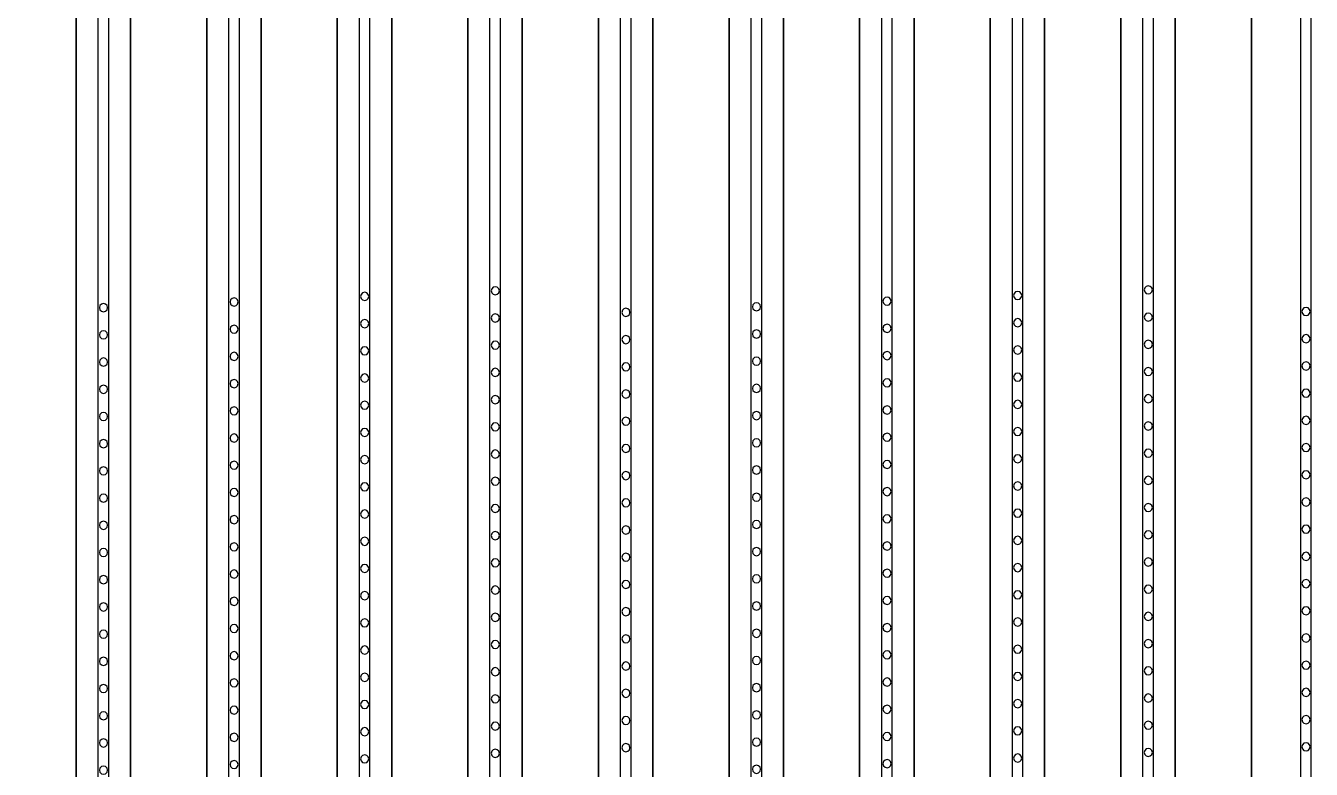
# Model space of a CAD drawing. Header units: metres. Extents: x -1550 to 1550, y -904 to 26100.
# Drawn here: x -247.3 to -11, y 3513.8 to 3650.5 of the extents above; entities that cross this region are included whole.
import ezdxf

# ---------------------------------------------------------------- set-up
doc = ezdxf.new("R2010")
doc.units = ezdxf.units.M
for name, color, linetype in [('Metal', 4, 'CONTINUOUS'), ('pattern_ionp', 7, 'CONTINUOUS'), ('Polyimide', 3, 'CONTINUOUS'), ('Polyimide_Negative', 5, 'CONTINUOUS')]:
    doc.layers.add(name, color=color, linetype=linetype)

msp = doc.modelspace()

# ---------------------------------------------------------------- linework, layer by layer
at = {"layer": 'Metal'}
for points in [[(-234, 11993.5), (-234, 2167.23)], [(-232, 2167.23), (-232, 11993.5)], [(-210, 11993.5), (-210, 1913.26)], [(-208, 1913.26), (-208, 11993.5)], [(-186, 11993.5), (-186, 1659.29)], [(-184, 1659.29), (-184, 11993.5)], [(-162, 11993.5), (-162, 1405.33)], [(-160, 1405.33), (-160, 11993.5)], [(-138, 11993.5), (-138, 1151.36)], [(-136, 1151.36), (-136, 11993.5)], [(-114, 11993.5), (-114, 897.39)], [(-112, 897.39), (-112, 11993.5)], [(-90, 11993.5), (-90, 643.42)], [(-88, 643.42), (-88, 11993.5)], [(-66, 11993.5), (-66, 389.45)], [(-64, 389.45), (-64, 11993.5)], [(-42, 11993.5), (-42, 135.48)], [(-40, 135.48), (-40, 11993.5)], [(-13, 11993.5), (-13, -118.48)], [(-11, -118.48), (-11, 11993.5)]]:
    msp.add_lwpolyline(points, dxfattribs=at)
at = {"layer": 'pattern_ionp'}
for points in [[(-184.21, 3600.74), (-184.31, 3601.11), (-184.59, 3601.39), (-184.96, 3601.49), (-185.34, 3601.39), (-185.61, 3601.11), (-185.71, 3600.74), (-185.61, 3600.36), (-185.34, 3600.09), (-184.96, 3599.99), (-184.59, 3600.09), (-184.31, 3600.36), (-184.21, 3600.74)], [(-160.21, 3601.77), (-160.31, 3602.14), (-160.59, 3602.42), (-160.96, 3602.52), (-161.34, 3602.42), (-161.61, 3602.14), (-161.71, 3601.77), (-161.61, 3601.39), (-161.34, 3601.12), (-160.96, 3601.02), (-160.59, 3601.12), (-160.31, 3601.39), (-160.21, 3601.77)], [(-88.21, 3599.86), (-88.31, 3600.24), (-88.59, 3600.51), (-88.96, 3600.61), (-89.34, 3600.51), (-89.61, 3600.24), (-89.71, 3599.86), (-89.61, 3599.49), (-89.34, 3599.21), (-88.96, 3599.11), (-88.59, 3599.21), (-88.31, 3599.49), (-88.21, 3599.86)], [(-64.21, 3600.9), (-64.31, 3601.27), (-64.59, 3601.55), (-64.96, 3601.65), (-65.34, 3601.55), (-65.61, 3601.27), (-65.71, 3600.9), (-65.61, 3600.52), (-65.34, 3600.25), (-64.96, 3600.15), (-64.59, 3600.25), (-64.31, 3600.52), (-64.21, 3600.9)], [(-40.21, 3601.93), (-40.31, 3602.3), (-40.59, 3602.58), (-40.96, 3602.68), (-41.34, 3602.58), (-41.61, 3602.3), (-41.71, 3601.93), (-41.61, 3601.55), (-41.34, 3601.28), (-40.96, 3601.18), (-40.59, 3601.28), (-40.31, 3601.55), (-40.21, 3601.93)], [(-232.21, 3598.67), (-232.31, 3599.05), (-232.59, 3599.32), (-232.96, 3599.42), (-233.34, 3599.32), (-233.61, 3599.05), (-233.71, 3598.67), (-233.61, 3598.3), (-233.34, 3598.02), (-232.96, 3597.92), (-232.59, 3598.02), (-232.31, 3598.3), (-232.21, 3598.67)], [(-208.21, 3599.71), (-208.31, 3600.08), (-208.59, 3600.35), (-208.96, 3600.46), (-209.34, 3600.35), (-209.61, 3600.08), (-209.71, 3599.71), (-209.61, 3599.33), (-209.34, 3599.06), (-208.96, 3598.96), (-208.59, 3599.06), (-208.31, 3599.33), (-208.21, 3599.71)], [(-136.21, 3597.8), (-136.31, 3598.18), (-136.59, 3598.45), (-136.96, 3598.55), (-137.34, 3598.45), (-137.61, 3598.18), (-137.71, 3597.8), (-137.61, 3597.43), (-137.34, 3597.15), (-136.96, 3597.05), (-136.59, 3597.15), (-136.31, 3597.43), (-136.21, 3597.8)], [(-112.21, 3598.83), (-112.31, 3599.21), (-112.59, 3599.48), (-112.96, 3599.58), (-113.34, 3599.48), (-113.61, 3599.21), (-113.71, 3598.83), (-113.61, 3598.46), (-113.34, 3598.18), (-112.96, 3598.08), (-112.59, 3598.18), (-112.31, 3598.46), (-112.21, 3598.83)], [(-11.21, 3597.96), (-11.31, 3598.33), (-11.59, 3598.61), (-11.96, 3598.71), (-12.34, 3598.61), (-12.61, 3598.33), (-12.71, 3597.96), (-12.61, 3597.58), (-12.34, 3597.31), (-11.96, 3597.21), (-11.59, 3597.31), (-11.31, 3597.58), (-11.21, 3597.96)], [(-184.21, 3595.74), (-184.31, 3596.11), (-184.59, 3596.39), (-184.96, 3596.49), (-185.34, 3596.39), (-185.61, 3596.11), (-185.71, 3595.74), (-185.61, 3595.36), (-185.34, 3595.09), (-184.96, 3594.99), (-184.59, 3595.09), (-184.31, 3595.36), (-184.21, 3595.74)], [(-160.21, 3596.77), (-160.31, 3597.14), (-160.59, 3597.42), (-160.96, 3597.52), (-161.34, 3597.42), (-161.61, 3597.14), (-161.71, 3596.77), (-161.61, 3596.39), (-161.34, 3596.12), (-160.96, 3596.02), (-160.59, 3596.12), (-160.31, 3596.39), (-160.21, 3596.77)], [(-64.21, 3595.9), (-64.31, 3596.27), (-64.59, 3596.55), (-64.96, 3596.65), (-65.34, 3596.55), (-65.61, 3596.27), (-65.71, 3595.9), (-65.61, 3595.52), (-65.34, 3595.25), (-64.96, 3595.15), (-64.59, 3595.25), (-64.31, 3595.52), (-64.21, 3595.9)], [(-40.21, 3596.93), (-40.31, 3597.3), (-40.59, 3597.58), (-40.96, 3597.68), (-41.34, 3597.58), (-41.61, 3597.3), (-41.71, 3596.93), (-41.61, 3596.55), (-41.34, 3596.28), (-40.96, 3596.18), (-40.59, 3596.28), (-40.31, 3596.55), (-40.21, 3596.93)], [(-232.21, 3593.67), (-232.31, 3594.05), (-232.59, 3594.32), (-232.96, 3594.42), (-233.34, 3594.32), (-233.61, 3594.05), (-233.71, 3593.67), (-233.61, 3593.3), (-233.34, 3593.02), (-232.96, 3592.92), (-232.59, 3593.02), (-232.31, 3593.3), (-232.21, 3593.67)], [(-208.21, 3594.71), (-208.31, 3595.08), (-208.59, 3595.35), (-208.96, 3595.46), (-209.34, 3595.35), (-209.61, 3595.08), (-209.71, 3594.71), (-209.61, 3594.33), (-209.34, 3594.06), (-208.96, 3593.96), (-208.59, 3594.06), (-208.31, 3594.33), (-208.21, 3594.71)], [(-136.21, 3592.8), (-136.31, 3593.18), (-136.59, 3593.45), (-136.96, 3593.55), (-137.34, 3593.45), (-137.61, 3593.18), (-137.71, 3592.8), (-137.61, 3592.43), (-137.34, 3592.15), (-136.96, 3592.05), (-136.59, 3592.15), (-136.31, 3592.43), (-136.21, 3592.8)], [(-112.21, 3593.83), (-112.31, 3594.21), (-112.59, 3594.48), (-112.96, 3594.58), (-113.34, 3594.48), (-113.61, 3594.21), (-113.71, 3593.83), (-113.61, 3593.46), (-113.34, 3593.18), (-112.96, 3593.08), (-112.59, 3593.18), (-112.31, 3593.46), (-112.21, 3593.83)], [(-88.21, 3594.86), (-88.31, 3595.24), (-88.59, 3595.51), (-88.96, 3595.61), (-89.34, 3595.51), (-89.61, 3595.24), (-89.71, 3594.86), (-89.61, 3594.49), (-89.34, 3594.21), (-88.96, 3594.11), (-88.59, 3594.21), (-88.31, 3594.49), (-88.21, 3594.86)], [(-11.21, 3592.96), (-11.31, 3593.33), (-11.59, 3593.61), (-11.96, 3593.71), (-12.34, 3593.61), (-12.61, 3593.33), (-12.71, 3592.96), (-12.61, 3592.58), (-12.34, 3592.31), (-11.96, 3592.21), (-11.59, 3592.31), (-11.31, 3592.58), (-11.21, 3592.96)], [(-184.21, 3590.74), (-184.31, 3591.11), (-184.59, 3591.39), (-184.96, 3591.49), (-185.34, 3591.39), (-185.61, 3591.11), (-185.71, 3590.74), (-185.61, 3590.36), (-185.34, 3590.09), (-184.96, 3589.99), (-184.59, 3590.09), (-184.31, 3590.36), (-184.21, 3590.74)], [(-160.21, 3591.77), (-160.31, 3592.14), (-160.59, 3592.42), (-160.96, 3592.52), (-161.34, 3592.42), (-161.61, 3592.14), (-161.71, 3591.77), (-161.61, 3591.39), (-161.34, 3591.12), (-160.96, 3591.02), (-160.59, 3591.12), (-160.31, 3591.39), (-160.21, 3591.77)], [(-64.21, 3590.9), (-64.31, 3591.27), (-64.59, 3591.55), (-64.96, 3591.65), (-65.34, 3591.55), (-65.61, 3591.27), (-65.71, 3590.9), (-65.61, 3590.52), (-65.34, 3590.25), (-64.96, 3590.15), (-64.59, 3590.25), (-64.31, 3590.52), (-64.21, 3590.9)], [(-40.21, 3591.93), (-40.31, 3592.3), (-40.59, 3592.58), (-40.96, 3592.68), (-41.34, 3592.58), (-41.61, 3592.3), (-41.71, 3591.93), (-41.61, 3591.55), (-41.34, 3591.28), (-40.96, 3591.18), (-40.59, 3591.28), (-40.31, 3591.55), (-40.21, 3591.93)], [(-232.21, 3588.67), (-232.31, 3589.05), (-232.59, 3589.32), (-232.96, 3589.42), (-233.34, 3589.32), (-233.61, 3589.05), (-233.71, 3588.67), (-233.61, 3588.3), (-233.34, 3588.02), (-232.96, 3587.92), (-232.59, 3588.02), (-232.31, 3588.3), (-232.21, 3588.67)], [(-208.21, 3589.71), (-208.31, 3590.08), (-208.59, 3590.35), (-208.96, 3590.46), (-209.34, 3590.35), (-209.61, 3590.08), (-209.71, 3589.71), (-209.61, 3589.33), (-209.34, 3589.06), (-208.96, 3588.96), (-208.59, 3589.06), (-208.31, 3589.33), (-208.21, 3589.71)], [(-112.21, 3588.83), (-112.31, 3589.21), (-112.59, 3589.48), (-112.96, 3589.58), (-113.34, 3589.48), (-113.61, 3589.21), (-113.71, 3588.83), (-113.61, 3588.46), (-113.34, 3588.18), (-112.96, 3588.08), (-112.59, 3588.18), (-112.31, 3588.46), (-112.21, 3588.83)], [(-88.21, 3589.86), (-88.31, 3590.24), (-88.59, 3590.51), (-88.96, 3590.61), (-89.34, 3590.51), (-89.61, 3590.24), (-89.71, 3589.86), (-89.61, 3589.49), (-89.34, 3589.21), (-88.96, 3589.11), (-88.59, 3589.21), (-88.31, 3589.49), (-88.21, 3589.86)], [(-184.21, 3585.74), (-184.31, 3586.11), (-184.59, 3586.39), (-184.96, 3586.49), (-185.34, 3586.39), (-185.61, 3586.11), (-185.71, 3585.74), (-185.61, 3585.36), (-185.34, 3585.09), (-184.96, 3584.99), (-184.59, 3585.09), (-184.31, 3585.36), (-184.21, 3585.74)], [(-160.21, 3586.77), (-160.31, 3587.14), (-160.59, 3587.42), (-160.96, 3587.52), (-161.34, 3587.42), (-161.61, 3587.14), (-161.71, 3586.77), (-161.61, 3586.39), (-161.34, 3586.12), (-160.96, 3586.02), (-160.59, 3586.12), (-160.31, 3586.39), (-160.21, 3586.77)], [(-136.21, 3587.8), (-136.31, 3588.18), (-136.59, 3588.45), (-136.96, 3588.55), (-137.34, 3588.45), (-137.61, 3588.18), (-137.71, 3587.8), (-137.61, 3587.43), (-137.34, 3587.15), (-136.96, 3587.05), (-136.59, 3587.15), (-136.31, 3587.43), (-136.21, 3587.8)], [(-64.21, 3585.9), (-64.31, 3586.27), (-64.59, 3586.55), (-64.96, 3586.65), (-65.34, 3586.55), (-65.61, 3586.27), (-65.71, 3585.9), (-65.61, 3585.52), (-65.34, 3585.25), (-64.96, 3585.15), (-64.59, 3585.25), (-64.31, 3585.52), (-64.21, 3585.9)], [(-40.21, 3586.93), (-40.31, 3587.3), (-40.59, 3587.58), (-40.96, 3587.68), (-41.34, 3587.58), (-41.61, 3587.3), (-41.71, 3586.93), (-41.61, 3586.55), (-41.34, 3586.28), (-40.96, 3586.18), (-40.59, 3586.28), (-40.31, 3586.55), (-40.21, 3586.93)], [(-11.21, 3587.96), (-11.31, 3588.33), (-11.59, 3588.61), (-11.96, 3588.71), (-12.34, 3588.61), (-12.61, 3588.33), (-12.71, 3587.96), (-12.61, 3587.58), (-12.34, 3587.31), (-11.96, 3587.21), (-11.59, 3587.31), (-11.31, 3587.58), (-11.21, 3587.96)], [(-232.21, 3583.67), (-232.31, 3584.05), (-232.59, 3584.32), (-232.96, 3584.42), (-233.34, 3584.32), (-233.61, 3584.05), (-233.71, 3583.67), (-233.61, 3583.3), (-233.34, 3583.02), (-232.96, 3582.92), (-232.59, 3583.02), (-232.31, 3583.3), (-232.21, 3583.67)], [(-208.21, 3584.71), (-208.31, 3585.08), (-208.59, 3585.35), (-208.96, 3585.46), (-209.34, 3585.35), (-209.61, 3585.08), (-209.71, 3584.71), (-209.61, 3584.33), (-209.34, 3584.06), (-208.96, 3583.96), (-208.59, 3584.06), (-208.31, 3584.33), (-208.21, 3584.71)], [(-112.21, 3583.83), (-112.31, 3584.21), (-112.59, 3584.48), (-112.96, 3584.58), (-113.34, 3584.48), (-113.61, 3584.21), (-113.71, 3583.83), (-113.61, 3583.46), (-113.34, 3583.18), (-112.96, 3583.08), (-112.59, 3583.18), (-112.31, 3583.46), (-112.21, 3583.83)], [(-88.21, 3584.86), (-88.31, 3585.24), (-88.59, 3585.51), (-88.96, 3585.61), (-89.34, 3585.51), (-89.61, 3585.24), (-89.71, 3584.86), (-89.61, 3584.49), (-89.34, 3584.21), (-88.96, 3584.11), (-88.59, 3584.21), (-88.31, 3584.49), (-88.21, 3584.86)], [(-160.21, 3581.77), (-160.31, 3582.14), (-160.59, 3582.42), (-160.96, 3582.52), (-161.34, 3582.42), (-161.61, 3582.14), (-161.71, 3581.77), (-161.61, 3581.39), (-161.34, 3581.12), (-160.96, 3581.02), (-160.59, 3581.12), (-160.31, 3581.39), (-160.21, 3581.77)], [(-136.21, 3582.8), (-136.31, 3583.18), (-136.59, 3583.45), (-136.96, 3583.55), (-137.34, 3583.45), (-137.61, 3583.18), (-137.71, 3582.8), (-137.61, 3582.43), (-137.34, 3582.15), (-136.96, 3582.05), (-136.59, 3582.15), (-136.31, 3582.43), (-136.21, 3582.8)], [(-40.21, 3581.93), (-40.31, 3582.3), (-40.59, 3582.58), (-40.96, 3582.68), (-41.34, 3582.58), (-41.61, 3582.3), (-41.71, 3581.93), (-41.61, 3581.55), (-41.34, 3581.28), (-40.96, 3581.18), (-40.59, 3581.28), (-40.31, 3581.55), (-40.21, 3581.93)], [(-11.21, 3582.96), (-11.31, 3583.33), (-11.59, 3583.61), (-11.96, 3583.71), (-12.34, 3583.61), (-12.61, 3583.33), (-12.71, 3582.96), (-12.61, 3582.58), (-12.34, 3582.31), (-11.96, 3582.21), (-11.59, 3582.31), (-11.31, 3582.58), (-11.21, 3582.96)], [(-232.21, 3578.67), (-232.31, 3579.05), (-232.59, 3579.32), (-232.96, 3579.42), (-233.34, 3579.32), (-233.61, 3579.05), (-233.71, 3578.67), (-233.61, 3578.3), (-233.34, 3578.02), (-232.96, 3577.92), (-232.59, 3578.02), (-232.31, 3578.3), (-232.21, 3578.67)], [(-208.21, 3579.71), (-208.31, 3580.08), (-208.59, 3580.35), (-208.96, 3580.46), (-209.34, 3580.35), (-209.61, 3580.08), (-209.71, 3579.71), (-209.61, 3579.33), (-209.34, 3579.06), (-208.96, 3578.96), (-208.59, 3579.06), (-208.31, 3579.33), (-208.21, 3579.71)], [(-184.21, 3580.74), (-184.31, 3581.11), (-184.59, 3581.39), (-184.96, 3581.49), (-185.34, 3581.39), (-185.61, 3581.11), (-185.71, 3580.74), (-185.61, 3580.36), (-185.34, 3580.09), (-184.96, 3579.99), (-184.59, 3580.09), (-184.31, 3580.36), (-184.21, 3580.74)], [(-112.21, 3578.83), (-112.31, 3579.21), (-112.59, 3579.48), (-112.96, 3579.58), (-113.34, 3579.48), (-113.61, 3579.21), (-113.71, 3578.83), (-113.61, 3578.46), (-113.34, 3578.18), (-112.96, 3578.08), (-112.59, 3578.18), (-112.31, 3578.46), (-112.21, 3578.83)], [(-88.21, 3579.86), (-88.31, 3580.24), (-88.59, 3580.51), (-88.96, 3580.61), (-89.34, 3580.51), (-89.61, 3580.24), (-89.71, 3579.86), (-89.61, 3579.49), (-89.34, 3579.21), (-88.96, 3579.11), (-88.59, 3579.21), (-88.31, 3579.49), (-88.21, 3579.86)], [(-64.21, 3580.9), (-64.31, 3581.27), (-64.59, 3581.55), (-64.96, 3581.65), (-65.34, 3581.55), (-65.61, 3581.27), (-65.71, 3580.9), (-65.61, 3580.52), (-65.34, 3580.25), (-64.96, 3580.15), (-64.59, 3580.25), (-64.31, 3580.52), (-64.21, 3580.9)], [(-160.21, 3576.77), (-160.31, 3577.14), (-160.59, 3577.42), (-160.96, 3577.52), (-161.34, 3577.42), (-161.61, 3577.14), (-161.71, 3576.77), (-161.61, 3576.39), (-161.34, 3576.12), (-160.96, 3576.02), (-160.59, 3576.12), (-160.31, 3576.39), (-160.21, 3576.77)], [(-136.21, 3577.8), (-136.31, 3578.18), (-136.59, 3578.45), (-136.96, 3578.55), (-137.34, 3578.45), (-137.61, 3578.18), (-137.71, 3577.8), (-137.61, 3577.43), (-137.34, 3577.15), (-136.96, 3577.05), (-136.59, 3577.15), (-136.31, 3577.43), (-136.21, 3577.8)], [(-40.21, 3576.93), (-40.31, 3577.3), (-40.59, 3577.58), (-40.96, 3577.68), (-41.34, 3577.58), (-41.61, 3577.3), (-41.71, 3576.93), (-41.61, 3576.55), (-41.34, 3576.28), (-40.96, 3576.18), (-40.59, 3576.28), (-40.31, 3576.55), (-40.21, 3576.93)], [(-11.21, 3577.96), (-11.31, 3578.33), (-11.59, 3578.61), (-11.96, 3578.71), (-12.34, 3578.61), (-12.61, 3578.33), (-12.71, 3577.96), (-12.61, 3577.58), (-12.34, 3577.31), (-11.96, 3577.21), (-11.59, 3577.31), (-11.31, 3577.58), (-11.21, 3577.96)], [(-208.21, 3574.71), (-208.31, 3575.08), (-208.59, 3575.35), (-208.96, 3575.46), (-209.34, 3575.35), (-209.61, 3575.08), (-209.71, 3574.71), (-209.61, 3574.33), (-209.34, 3574.06), (-208.96, 3573.96), (-208.59, 3574.06), (-208.31, 3574.33), (-208.21, 3574.71)], [(-184.21, 3575.74), (-184.31, 3576.11), (-184.59, 3576.39), (-184.96, 3576.49), (-185.34, 3576.39), (-185.61, 3576.11), (-185.71, 3575.74), (-185.61, 3575.36), (-185.34, 3575.09), (-184.96, 3574.99), (-184.59, 3575.09), (-184.31, 3575.36), (-184.21, 3575.74)], [(-88.21, 3574.86), (-88.31, 3575.24), (-88.59, 3575.51), (-88.96, 3575.61), (-89.34, 3575.51), (-89.61, 3575.24), (-89.71, 3574.86), (-89.61, 3574.49), (-89.34, 3574.21), (-88.96, 3574.11), (-88.59, 3574.21), (-88.31, 3574.49), (-88.21, 3574.86)], [(-64.21, 3575.9), (-64.31, 3576.27), (-64.59, 3576.55), (-64.96, 3576.65), (-65.34, 3576.55), (-65.61, 3576.27), (-65.71, 3575.9), (-65.61, 3575.52), (-65.34, 3575.25), (-64.96, 3575.15), (-64.59, 3575.25), (-64.31, 3575.52), (-64.21, 3575.9)], [(-232.21, 3573.67), (-232.31, 3574.05), (-232.59, 3574.32), (-232.96, 3574.42), (-233.34, 3574.32), (-233.61, 3574.05), (-233.71, 3573.67), (-233.61, 3573.3), (-233.34, 3573.02), (-232.96, 3572.92), (-232.59, 3573.02), (-232.31, 3573.3), (-232.21, 3573.67)], [(-160.21, 3571.77), (-160.31, 3572.14), (-160.59, 3572.42), (-160.96, 3572.52), (-161.34, 3572.42), (-161.61, 3572.14), (-161.71, 3571.77), (-161.61, 3571.39), (-161.34, 3571.12), (-160.96, 3571.02), (-160.59, 3571.12), (-160.31, 3571.39), (-160.21, 3571.77)], [(-136.21, 3572.8), (-136.31, 3573.18), (-136.59, 3573.45), (-136.96, 3573.55), (-137.34, 3573.45), (-137.61, 3573.18), (-137.71, 3572.8), (-137.61, 3572.43), (-137.34, 3572.15), (-136.96, 3572.05), (-136.59, 3572.15), (-136.31, 3572.43), (-136.21, 3572.8)], [(-112.21, 3573.83), (-112.31, 3574.21), (-112.59, 3574.48), (-112.96, 3574.58), (-113.34, 3574.48), (-113.61, 3574.21), (-113.71, 3573.83), (-113.61, 3573.46), (-113.34, 3573.18), (-112.96, 3573.08), (-112.59, 3573.18), (-112.31, 3573.46), (-112.21, 3573.83)], [(-40.21, 3571.93), (-40.31, 3572.3), (-40.59, 3572.58), (-40.96, 3572.68), (-41.34, 3572.58), (-41.61, 3572.3), (-41.71, 3571.93), (-41.61, 3571.55), (-41.34, 3571.28), (-40.96, 3571.18), (-40.59, 3571.28), (-40.31, 3571.55), (-40.21, 3571.93)], [(-11.21, 3572.96), (-11.31, 3573.33), (-11.59, 3573.61), (-11.96, 3573.71), (-12.34, 3573.61), (-12.61, 3573.33), (-12.71, 3572.96), (-12.61, 3572.58), (-12.34, 3572.31), (-11.96, 3572.21), (-11.59, 3572.31), (-11.31, 3572.58), (-11.21, 3572.96)], [(-208.21, 3569.71), (-208.31, 3570.08), (-208.59, 3570.35), (-208.96, 3570.46), (-209.34, 3570.35), (-209.61, 3570.08), (-209.71, 3569.71), (-209.61, 3569.33), (-209.34, 3569.06), (-208.96, 3568.96), (-208.59, 3569.06), (-208.31, 3569.33), (-208.21, 3569.71)], [(-184.21, 3570.74), (-184.31, 3571.11), (-184.59, 3571.39), (-184.96, 3571.49), (-185.34, 3571.39), (-185.61, 3571.11), (-185.71, 3570.74), (-185.61, 3570.36), (-185.34, 3570.09), (-184.96, 3569.99), (-184.59, 3570.09), (-184.31, 3570.36), (-184.21, 3570.74)], [(-88.21, 3569.86), (-88.31, 3570.24), (-88.59, 3570.51), (-88.96, 3570.61), (-89.34, 3570.51), (-89.61, 3570.24), (-89.71, 3569.86), (-89.61, 3569.49), (-89.34, 3569.21), (-88.96, 3569.11), (-88.59, 3569.21), (-88.31, 3569.49), (-88.21, 3569.86)], [(-64.21, 3570.9), (-64.31, 3571.27), (-64.59, 3571.55), (-64.96, 3571.65), (-65.34, 3571.55), (-65.61, 3571.27), (-65.71, 3570.9), (-65.61, 3570.52), (-65.34, 3570.25), (-64.96, 3570.15), (-64.59, 3570.25), (-64.31, 3570.52), (-64.21, 3570.9)], [(-232.21, 3568.67), (-232.31, 3569.05), (-232.59, 3569.32), (-232.96, 3569.42), (-233.34, 3569.32), (-233.61, 3569.05), (-233.71, 3568.67), (-233.61, 3568.3), (-233.34, 3568.02), (-232.96, 3567.92), (-232.59, 3568.02), (-232.31, 3568.3), (-232.21, 3568.67)], [(-136.21, 3567.8), (-136.31, 3568.18), (-136.59, 3568.45), (-136.96, 3568.55), (-137.34, 3568.45), (-137.61, 3568.18), (-137.71, 3567.8), (-137.61, 3567.43), (-137.34, 3567.15), (-136.96, 3567.05), (-136.59, 3567.15), (-136.31, 3567.43), (-136.21, 3567.8)], [(-112.21, 3568.83), (-112.31, 3569.21), (-112.59, 3569.48), (-112.96, 3569.58), (-113.34, 3569.48), (-113.61, 3569.21), (-113.71, 3568.83), (-113.61, 3568.46), (-113.34, 3568.18), (-112.96, 3568.08), (-112.59, 3568.18), (-112.31, 3568.46), (-112.21, 3568.83)], [(-40.21, 3566.93), (-40.31, 3567.3), (-40.59, 3567.58), (-40.96, 3567.68), (-41.34, 3567.58), (-41.61, 3567.3), (-41.71, 3566.93), (-41.61, 3566.55), (-41.34, 3566.28), (-40.96, 3566.18), (-40.59, 3566.28), (-40.31, 3566.55), (-40.21, 3566.93)], [(-11.21, 3567.96), (-11.31, 3568.33), (-11.59, 3568.61), (-11.96, 3568.71), (-12.34, 3568.61), (-12.61, 3568.33), (-12.71, 3567.96), (-12.61, 3567.58), (-12.34, 3567.31), (-11.96, 3567.21), (-11.59, 3567.31), (-11.31, 3567.58), (-11.21, 3567.96)], [(-208.21, 3564.71), (-208.31, 3565.08), (-208.59, 3565.35), (-208.96, 3565.46), (-209.34, 3565.35), (-209.61, 3565.08), (-209.71, 3564.71), (-209.61, 3564.33), (-209.34, 3564.06), (-208.96, 3563.96), (-208.59, 3564.06), (-208.31, 3564.33), (-208.21, 3564.71)], [(-184.21, 3565.74), (-184.31, 3566.11), (-184.59, 3566.39), (-184.96, 3566.49), (-185.34, 3566.39), (-185.61, 3566.11), (-185.71, 3565.74), (-185.61, 3565.36), (-185.34, 3565.09), (-184.96, 3564.99), (-184.59, 3565.09), (-184.31, 3565.36), (-184.21, 3565.74)], [(-160.21, 3566.77), (-160.31, 3567.14), (-160.59, 3567.42), (-160.96, 3567.52), (-161.34, 3567.42), (-161.61, 3567.14), (-161.71, 3566.77), (-161.61, 3566.39), (-161.34, 3566.12), (-160.96, 3566.02), (-160.59, 3566.12), (-160.31, 3566.39), (-160.21, 3566.77)], [(-88.21, 3564.86), (-88.31, 3565.24), (-88.59, 3565.51), (-88.96, 3565.61), (-89.34, 3565.51), (-89.61, 3565.24), (-89.71, 3564.86), (-89.61, 3564.49), (-89.34, 3564.21), (-88.96, 3564.11), (-88.59, 3564.21), (-88.31, 3564.49), (-88.21, 3564.86)], [(-64.21, 3565.9), (-64.31, 3566.27), (-64.59, 3566.55), (-64.96, 3566.65), (-65.34, 3566.55), (-65.61, 3566.27), (-65.71, 3565.9), (-65.61, 3565.52), (-65.34, 3565.25), (-64.96, 3565.15), (-64.59, 3565.25), (-64.31, 3565.52), (-64.21, 3565.9)], [(-232.21, 3563.67), (-232.31, 3564.05), (-232.59, 3564.32), (-232.96, 3564.42), (-233.34, 3564.32), (-233.61, 3564.05), (-233.71, 3563.67), (-233.61, 3563.3), (-233.34, 3563.02), (-232.96, 3562.92), (-232.59, 3563.02), (-232.31, 3563.3), (-232.21, 3563.67)], [(-136.21, 3562.8), (-136.31, 3563.18), (-136.59, 3563.45), (-136.96, 3563.55), (-137.34, 3563.45), (-137.61, 3563.18), (-137.71, 3562.8), (-137.61, 3562.43), (-137.34, 3562.15), (-136.96, 3562.05), (-136.59, 3562.15), (-136.31, 3562.43), (-136.21, 3562.8)], [(-112.21, 3563.83), (-112.31, 3564.21), (-112.59, 3564.48), (-112.96, 3564.58), (-113.34, 3564.48), (-113.61, 3564.21), (-113.71, 3563.83), (-113.61, 3563.46), (-113.34, 3563.18), (-112.96, 3563.08), (-112.59, 3563.18), (-112.31, 3563.46), (-112.21, 3563.83)], [(-11.21, 3562.96), (-11.31, 3563.33), (-11.59, 3563.61), (-11.96, 3563.71), (-12.34, 3563.61), (-12.61, 3563.33), (-12.71, 3562.96), (-12.61, 3562.58), (-12.34, 3562.31), (-11.96, 3562.21), (-11.59, 3562.31), (-11.31, 3562.58), (-11.21, 3562.96)], [(-208.21, 3559.71), (-208.31, 3560.08), (-208.59, 3560.35), (-208.96, 3560.46), (-209.34, 3560.35), (-209.61, 3560.08), (-209.71, 3559.71), (-209.61, 3559.33), (-209.34, 3559.06), (-208.96, 3558.96), (-208.59, 3559.06), (-208.31, 3559.33), (-208.21, 3559.71)], [(-184.21, 3560.74), (-184.31, 3561.11), (-184.59, 3561.39), (-184.96, 3561.49), (-185.34, 3561.39), (-185.61, 3561.11), (-185.71, 3560.74), (-185.61, 3560.36), (-185.34, 3560.09), (-184.96, 3559.99), (-184.59, 3560.09), (-184.31, 3560.36), (-184.21, 3560.74)], [(-160.21, 3561.77), (-160.31, 3562.14), (-160.59, 3562.42), (-160.96, 3562.52), (-161.34, 3562.42), (-161.61, 3562.14), (-161.71, 3561.77), (-161.61, 3561.39), (-161.34, 3561.12), (-160.96, 3561.02), (-160.59, 3561.12), (-160.31, 3561.39), (-160.21, 3561.77)], [(-88.21, 3559.86), (-88.31, 3560.24), (-88.59, 3560.51), (-88.96, 3560.61), (-89.34, 3560.51), (-89.61, 3560.24), (-89.71, 3559.86), (-89.61, 3559.49), (-89.34, 3559.21), (-88.96, 3559.11), (-88.59, 3559.21), (-88.31, 3559.49), (-88.21, 3559.86)], [(-64.21, 3560.9), (-64.31, 3561.27), (-64.59, 3561.55), (-64.96, 3561.65), (-65.34, 3561.55), (-65.61, 3561.27), (-65.71, 3560.9), (-65.61, 3560.52), (-65.34, 3560.25), (-64.96, 3560.15), (-64.59, 3560.25), (-64.31, 3560.52), (-64.21, 3560.9)], [(-40.21, 3561.93), (-40.31, 3562.3), (-40.59, 3562.58), (-40.96, 3562.68), (-41.34, 3562.58), (-41.61, 3562.3), (-41.71, 3561.93), (-41.61, 3561.55), (-41.34, 3561.28), (-40.96, 3561.18), (-40.59, 3561.28), (-40.31, 3561.55), (-40.21, 3561.93)], [(-232.21, 3558.67), (-232.31, 3559.05), (-232.59, 3559.32), (-232.96, 3559.42), (-233.34, 3559.32), (-233.61, 3559.05), (-233.71, 3558.67), (-233.61, 3558.3), (-233.34, 3558.02), (-232.96, 3557.92), (-232.59, 3558.02), (-232.31, 3558.3), (-232.21, 3558.67)], [(-136.21, 3557.8), (-136.31, 3558.18), (-136.59, 3558.45), (-136.96, 3558.55), (-137.34, 3558.45), (-137.61, 3558.18), (-137.71, 3557.8), (-137.61, 3557.43), (-137.34, 3557.15), (-136.96, 3557.05), (-136.59, 3557.15), (-136.31, 3557.43), (-136.21, 3557.8)], [(-112.21, 3558.83), (-112.31, 3559.21), (-112.59, 3559.48), (-112.96, 3559.58), (-113.34, 3559.48), (-113.61, 3559.21), (-113.71, 3558.83), (-113.61, 3558.46), (-113.34, 3558.18), (-112.96, 3558.08), (-112.59, 3558.18), (-112.31, 3558.46), (-112.21, 3558.83)], [(-11.21, 3557.96), (-11.31, 3558.33), (-11.59, 3558.61), (-11.96, 3558.71), (-12.34, 3558.61), (-12.61, 3558.33), (-12.71, 3557.96), (-12.61, 3557.58), (-12.34, 3557.31), (-11.96, 3557.21), (-11.59, 3557.31), (-11.31, 3557.58), (-11.21, 3557.96)], [(-184.21, 3555.74), (-184.31, 3556.11), (-184.59, 3556.39), (-184.96, 3556.49), (-185.34, 3556.39), (-185.61, 3556.11), (-185.71, 3555.74), (-185.61, 3555.36), (-185.34, 3555.09), (-184.96, 3554.99), (-184.59, 3555.09), (-184.31, 3555.36), (-184.21, 3555.74)], [(-160.21, 3556.77), (-160.31, 3557.14), (-160.59, 3557.42), (-160.96, 3557.52), (-161.34, 3557.42), (-161.61, 3557.14), (-161.71, 3556.77), (-161.61, 3556.39), (-161.34, 3556.12), (-160.96, 3556.02), (-160.59, 3556.12), (-160.31, 3556.39), (-160.21, 3556.77)], [(-64.21, 3555.9), (-64.31, 3556.27), (-64.59, 3556.55), (-64.96, 3556.65), (-65.34, 3556.55), (-65.61, 3556.27), (-65.71, 3555.9), (-65.61, 3555.52), (-65.34, 3555.25), (-64.96, 3555.15), (-64.59, 3555.25), (-64.31, 3555.52), (-64.21, 3555.9)], [(-40.21, 3556.93), (-40.31, 3557.3), (-40.59, 3557.58), (-40.96, 3557.68), (-41.34, 3557.58), (-41.61, 3557.3), (-41.71, 3556.93), (-41.61, 3556.55), (-41.34, 3556.28), (-40.96, 3556.18), (-40.59, 3556.28), (-40.31, 3556.55), (-40.21, 3556.93)], [(-232.21, 3553.67), (-232.31, 3554.05), (-232.59, 3554.32), (-232.96, 3554.42), (-233.34, 3554.32), (-233.61, 3554.05), (-233.71, 3553.67), (-233.61, 3553.3), (-233.34, 3553.02), (-232.96, 3552.92), (-232.59, 3553.02), (-232.31, 3553.3), (-232.21, 3553.67)], [(-208.21, 3554.71), (-208.31, 3555.08), (-208.59, 3555.35), (-208.96, 3555.46), (-209.34, 3555.35), (-209.61, 3555.08), (-209.71, 3554.71), (-209.61, 3554.33), (-209.34, 3554.06), (-208.96, 3553.96), (-208.59, 3554.06), (-208.31, 3554.33), (-208.21, 3554.71)], [(-136.21, 3552.8), (-136.31, 3553.18), (-136.59, 3553.45), (-136.96, 3553.55), (-137.34, 3553.45), (-137.61, 3553.18), (-137.71, 3552.8), (-137.61, 3552.43), (-137.34, 3552.15), (-136.96, 3552.05), (-136.59, 3552.15), (-136.31, 3552.43), (-136.21, 3552.8)], [(-112.21, 3553.83), (-112.31, 3554.21), (-112.59, 3554.48), (-112.96, 3554.58), (-113.34, 3554.48), (-113.61, 3554.21), (-113.71, 3553.83), (-113.61, 3553.46), (-113.34, 3553.18), (-112.96, 3553.08), (-112.59, 3553.18), (-112.31, 3553.46), (-112.21, 3553.83)], [(-88.21, 3554.86), (-88.31, 3555.24), (-88.59, 3555.51), (-88.96, 3555.61), (-89.34, 3555.51), (-89.61, 3555.24), (-89.71, 3554.86), (-89.61, 3554.49), (-89.34, 3554.21), (-88.96, 3554.11), (-88.59, 3554.21), (-88.31, 3554.49), (-88.21, 3554.86)], [(-11.21, 3552.96), (-11.31, 3553.33), (-11.59, 3553.61), (-11.96, 3553.71), (-12.34, 3553.61), (-12.61, 3553.33), (-12.71, 3552.96), (-12.61, 3552.58), (-12.34, 3552.31), (-11.96, 3552.21), (-11.59, 3552.31), (-11.31, 3552.58), (-11.21, 3552.96)], [(-184.21, 3550.74), (-184.31, 3551.11), (-184.59, 3551.39), (-184.96, 3551.49), (-185.34, 3551.39), (-185.61, 3551.11), (-185.71, 3550.74), (-185.61, 3550.36), (-185.34, 3550.09), (-184.96, 3549.99), (-184.59, 3550.09), (-184.31, 3550.36), (-184.21, 3550.74)], [(-160.21, 3551.77), (-160.31, 3552.14), (-160.59, 3552.42), (-160.96, 3552.52), (-161.34, 3552.42), (-161.61, 3552.14), (-161.71, 3551.77), (-161.61, 3551.39), (-161.34, 3551.12), (-160.96, 3551.02), (-160.59, 3551.12), (-160.31, 3551.39), (-160.21, 3551.77)], [(-64.21, 3550.9), (-64.31, 3551.27), (-64.59, 3551.55), (-64.96, 3551.65), (-65.34, 3551.55), (-65.61, 3551.27), (-65.71, 3550.9), (-65.61, 3550.52), (-65.34, 3550.25), (-64.96, 3550.15), (-64.59, 3550.25), (-64.31, 3550.52), (-64.21, 3550.9)], [(-40.21, 3551.93), (-40.31, 3552.3), (-40.59, 3552.58), (-40.96, 3552.68), (-41.34, 3552.58), (-41.61, 3552.3), (-41.71, 3551.93), (-41.61, 3551.55), (-41.34, 3551.28), (-40.96, 3551.18), (-40.59, 3551.28), (-40.31, 3551.55), (-40.21, 3551.93)], [(-232.21, 3548.67), (-232.31, 3549.05), (-232.59, 3549.32), (-232.96, 3549.42), (-233.34, 3549.32), (-233.61, 3549.05), (-233.71, 3548.67), (-233.61, 3548.3), (-233.34, 3548.02), (-232.96, 3547.92), (-232.59, 3548.02), (-232.31, 3548.3), (-232.21, 3548.67)], [(-208.21, 3549.71), (-208.31, 3550.08), (-208.59, 3550.35), (-208.96, 3550.46), (-209.34, 3550.35), (-209.61, 3550.08), (-209.71, 3549.71), (-209.61, 3549.33), (-209.34, 3549.06), (-208.96, 3548.96), (-208.59, 3549.06), (-208.31, 3549.33), (-208.21, 3549.71)], [(-112.21, 3548.83), (-112.31, 3549.21), (-112.59, 3549.48), (-112.96, 3549.58), (-113.34, 3549.48), (-113.61, 3549.21), (-113.71, 3548.83), (-113.61, 3548.46), (-113.34, 3548.18), (-112.96, 3548.08), (-112.59, 3548.18), (-112.31, 3548.46), (-112.21, 3548.83)], [(-88.21, 3549.86), (-88.31, 3550.24), (-88.59, 3550.51), (-88.96, 3550.61), (-89.34, 3550.51), (-89.61, 3550.24), (-89.71, 3549.86), (-89.61, 3549.49), (-89.34, 3549.21), (-88.96, 3549.11), (-88.59, 3549.21), (-88.31, 3549.49), (-88.21, 3549.86)], [(-11.21, 3547.96), (-11.31, 3548.33), (-11.59, 3548.61), (-11.96, 3548.71), (-12.34, 3548.61), (-12.61, 3548.33), (-12.71, 3547.96), (-12.61, 3547.58), (-12.34, 3547.31), (-11.96, 3547.21), (-11.59, 3547.31), (-11.31, 3547.58), (-11.21, 3547.96)], [(-184.21, 3545.74), (-184.31, 3546.11), (-184.59, 3546.39), (-184.96, 3546.49), (-185.34, 3546.39), (-185.61, 3546.11), (-185.71, 3545.74), (-185.61, 3545.36), (-185.34, 3545.09), (-184.96, 3544.99), (-184.59, 3545.09), (-184.31, 3545.36), (-184.21, 3545.74)], [(-160.21, 3546.77), (-160.31, 3547.14), (-160.59, 3547.42), (-160.96, 3547.52), (-161.34, 3547.42), (-161.61, 3547.14), (-161.71, 3546.77), (-161.61, 3546.39), (-161.34, 3546.12), (-160.96, 3546.02), (-160.59, 3546.12), (-160.31, 3546.39), (-160.21, 3546.77)], [(-136.21, 3547.8), (-136.31, 3548.18), (-136.59, 3548.45), (-136.96, 3548.55), (-137.34, 3548.45), (-137.61, 3548.18), (-137.71, 3547.8), (-137.61, 3547.43), (-137.34, 3547.15), (-136.96, 3547.05), (-136.59, 3547.15), (-136.31, 3547.43), (-136.21, 3547.8)], [(-64.21, 3545.9), (-64.31, 3546.27), (-64.59, 3546.55), (-64.96, 3546.65), (-65.34, 3546.55), (-65.61, 3546.27), (-65.71, 3545.9), (-65.61, 3545.52), (-65.34, 3545.25), (-64.96, 3545.15), (-64.59, 3545.25), (-64.31, 3545.52), (-64.21, 3545.9)], [(-40.21, 3546.93), (-40.31, 3547.3), (-40.59, 3547.58), (-40.96, 3547.68), (-41.34, 3547.58), (-41.61, 3547.3), (-41.71, 3546.93), (-41.61, 3546.55), (-41.34, 3546.28), (-40.96, 3546.18), (-40.59, 3546.28), (-40.31, 3546.55), (-40.21, 3546.93)], [(-232.21, 3543.67), (-232.31, 3544.05), (-232.59, 3544.32), (-232.96, 3544.42), (-233.34, 3544.32), (-233.61, 3544.05), (-233.71, 3543.67), (-233.61, 3543.3), (-233.34, 3543.02), (-232.96, 3542.92), (-232.59, 3543.02), (-232.31, 3543.3), (-232.21, 3543.67)], [(-208.21, 3544.71), (-208.31, 3545.08), (-208.59, 3545.35), (-208.96, 3545.46), (-209.34, 3545.35), (-209.61, 3545.08), (-209.71, 3544.71), (-209.61, 3544.33), (-209.34, 3544.06), (-208.96, 3543.96), (-208.59, 3544.06), (-208.31, 3544.33), (-208.21, 3544.71)], [(-112.21, 3543.83), (-112.31, 3544.21), (-112.59, 3544.48), (-112.96, 3544.58), (-113.34, 3544.48), (-113.61, 3544.21), (-113.71, 3543.83), (-113.61, 3543.46), (-113.34, 3543.18), (-112.96, 3543.08), (-112.59, 3543.18), (-112.31, 3543.46), (-112.21, 3543.83)], [(-88.21, 3544.86), (-88.31, 3545.24), (-88.59, 3545.51), (-88.96, 3545.61), (-89.34, 3545.51), (-89.61, 3545.24), (-89.71, 3544.86), (-89.61, 3544.49), (-89.34, 3544.21), (-88.96, 3544.11), (-88.59, 3544.21), (-88.31, 3544.49), (-88.21, 3544.86)], [(-160.21, 3541.77), (-160.31, 3542.14), (-160.59, 3542.42), (-160.96, 3542.52), (-161.34, 3542.42), (-161.61, 3542.14), (-161.71, 3541.77), (-161.61, 3541.39), (-161.34, 3541.12), (-160.96, 3541.02), (-160.59, 3541.12), (-160.31, 3541.39), (-160.21, 3541.77)], [(-136.21, 3542.8), (-136.31, 3543.18), (-136.59, 3543.45), (-136.96, 3543.55), (-137.34, 3543.45), (-137.61, 3543.18), (-137.71, 3542.8), (-137.61, 3542.43), (-137.34, 3542.15), (-136.96, 3542.05), (-136.59, 3542.15), (-136.31, 3542.43), (-136.21, 3542.8)], [(-64.21, 3540.9), (-64.31, 3541.27), (-64.59, 3541.55), (-64.96, 3541.65), (-65.34, 3541.55), (-65.61, 3541.27), (-65.71, 3540.9), (-65.61, 3540.52), (-65.34, 3540.25), (-64.96, 3540.15), (-64.59, 3540.25), (-64.31, 3540.52), (-64.21, 3540.9)], [(-40.21, 3541.93), (-40.31, 3542.3), (-40.59, 3542.58), (-40.96, 3542.68), (-41.34, 3542.58), (-41.61, 3542.3), (-41.71, 3541.93), (-41.61, 3541.55), (-41.34, 3541.28), (-40.96, 3541.18), (-40.59, 3541.28), (-40.31, 3541.55), (-40.21, 3541.93)], [(-11.21, 3542.96), (-11.31, 3543.33), (-11.59, 3543.61), (-11.96, 3543.71), (-12.34, 3543.61), (-12.61, 3543.33), (-12.71, 3542.96), (-12.61, 3542.58), (-12.34, 3542.31), (-11.96, 3542.21), (-11.59, 3542.31), (-11.31, 3542.58), (-11.21, 3542.96)], [(-232.21, 3538.67), (-232.31, 3539.05), (-232.59, 3539.32), (-232.96, 3539.42), (-233.34, 3539.32), (-233.61, 3539.05), (-233.71, 3538.67), (-233.61, 3538.3), (-233.34, 3538.02), (-232.96, 3537.92), (-232.59, 3538.02), (-232.31, 3538.3), (-232.21, 3538.67)], [(-208.21, 3539.71), (-208.31, 3540.08), (-208.59, 3540.35), (-208.96, 3540.46), (-209.34, 3540.35), (-209.61, 3540.08), (-209.71, 3539.71), (-209.61, 3539.33), (-209.34, 3539.06), (-208.96, 3538.96), (-208.59, 3539.06), (-208.31, 3539.33), (-208.21, 3539.71)], [(-184.21, 3540.74), (-184.31, 3541.11), (-184.59, 3541.39), (-184.96, 3541.49), (-185.34, 3541.39), (-185.61, 3541.11), (-185.71, 3540.74), (-185.61, 3540.36), (-185.34, 3540.09), (-184.96, 3539.99), (-184.59, 3540.09), (-184.31, 3540.36), (-184.21, 3540.74)], [(-112.21, 3538.83), (-112.31, 3539.21), (-112.59, 3539.48), (-112.96, 3539.58), (-113.34, 3539.48), (-113.61, 3539.21), (-113.71, 3538.83), (-113.61, 3538.46), (-113.34, 3538.18), (-112.96, 3538.08), (-112.59, 3538.18), (-112.31, 3538.46), (-112.21, 3538.83)], [(-88.21, 3539.86), (-88.31, 3540.24), (-88.59, 3540.51), (-88.96, 3540.61), (-89.34, 3540.51), (-89.61, 3540.24), (-89.71, 3539.86), (-89.61, 3539.49), (-89.34, 3539.21), (-88.96, 3539.11), (-88.59, 3539.21), (-88.31, 3539.49), (-88.21, 3539.86)], [(-160.21, 3536.77), (-160.31, 3537.14), (-160.59, 3537.42), (-160.96, 3537.52), (-161.34, 3537.42), (-161.61, 3537.14), (-161.71, 3536.77), (-161.61, 3536.39), (-161.34, 3536.12), (-160.96, 3536.02), (-160.59, 3536.12), (-160.31, 3536.39), (-160.21, 3536.77)], [(-136.21, 3537.8), (-136.31, 3538.18), (-136.59, 3538.45), (-136.96, 3538.55), (-137.34, 3538.45), (-137.61, 3538.18), (-137.71, 3537.8), (-137.61, 3537.43), (-137.34, 3537.15), (-136.96, 3537.05), (-136.59, 3537.15), (-136.31, 3537.43), (-136.21, 3537.8)], [(-40.21, 3536.93), (-40.31, 3537.3), (-40.59, 3537.58), (-40.96, 3537.68), (-41.34, 3537.58), (-41.61, 3537.3), (-41.71, 3536.93), (-41.61, 3536.55), (-41.34, 3536.28), (-40.96, 3536.18), (-40.59, 3536.28), (-40.31, 3536.55), (-40.21, 3536.93)], [(-11.21, 3537.96), (-11.31, 3538.33), (-11.59, 3538.61), (-11.96, 3538.71), (-12.34, 3538.61), (-12.61, 3538.33), (-12.71, 3537.96), (-12.61, 3537.58), (-12.34, 3537.31), (-11.96, 3537.21), (-11.59, 3537.31), (-11.31, 3537.58), (-11.21, 3537.96)], [(-208.21, 3534.71), (-208.31, 3535.08), (-208.59, 3535.35), (-208.96, 3535.46), (-209.34, 3535.35), (-209.61, 3535.08), (-209.71, 3534.71), (-209.61, 3534.33), (-209.34, 3534.06), (-208.96, 3533.96), (-208.59, 3534.06), (-208.31, 3534.33), (-208.21, 3534.71)], [(-184.21, 3535.74), (-184.31, 3536.11), (-184.59, 3536.39), (-184.96, 3536.49), (-185.34, 3536.39), (-185.61, 3536.11), (-185.71, 3535.74), (-185.61, 3535.36), (-185.34, 3535.09), (-184.96, 3534.99), (-184.59, 3535.09), (-184.31, 3535.36), (-184.21, 3535.74)], [(-112.21, 3533.83), (-112.31, 3534.21), (-112.59, 3534.48), (-112.96, 3534.58), (-113.34, 3534.48), (-113.61, 3534.21), (-113.71, 3533.83), (-113.61, 3533.46), (-113.34, 3533.18), (-112.96, 3533.08), (-112.59, 3533.18), (-112.31, 3533.46), (-112.21, 3533.83)], [(-88.21, 3534.86), (-88.31, 3535.24), (-88.59, 3535.51), (-88.96, 3535.61), (-89.34, 3535.51), (-89.61, 3535.24), (-89.71, 3534.86), (-89.61, 3534.49), (-89.34, 3534.21), (-88.96, 3534.11), (-88.59, 3534.21), (-88.31, 3534.49), (-88.21, 3534.86)], [(-64.21, 3535.9), (-64.31, 3536.27), (-64.59, 3536.55), (-64.96, 3536.65), (-65.34, 3536.55), (-65.61, 3536.27), (-65.71, 3535.9), (-65.61, 3535.52), (-65.34, 3535.25), (-64.96, 3535.15), (-64.59, 3535.25), (-64.31, 3535.52), (-64.21, 3535.9)], [(-232.21, 3533.67), (-232.31, 3534.05), (-232.59, 3534.32), (-232.96, 3534.42), (-233.34, 3534.32), (-233.61, 3534.05), (-233.71, 3533.67), (-233.61, 3533.3), (-233.34, 3533.02), (-232.96, 3532.92), (-232.59, 3533.02), (-232.31, 3533.3), (-232.21, 3533.67)], [(-160.21, 3531.77), (-160.31, 3532.14), (-160.59, 3532.42), (-160.96, 3532.52), (-161.34, 3532.42), (-161.61, 3532.14), (-161.71, 3531.77), (-161.61, 3531.39), (-161.34, 3531.12), (-160.96, 3531.02), (-160.59, 3531.12), (-160.31, 3531.39), (-160.21, 3531.77)], [(-136.21, 3532.8), (-136.31, 3533.18), (-136.59, 3533.45), (-136.96, 3533.55), (-137.34, 3533.45), (-137.61, 3533.18), (-137.71, 3532.8), (-137.61, 3532.43), (-137.34, 3532.15), (-136.96, 3532.05), (-136.59, 3532.15), (-136.31, 3532.43), (-136.21, 3532.8)], [(-40.21, 3531.93), (-40.31, 3532.3), (-40.59, 3532.58), (-40.96, 3532.68), (-41.34, 3532.58), (-41.61, 3532.3), (-41.71, 3531.93), (-41.61, 3531.55), (-41.34, 3531.28), (-40.96, 3531.18), (-40.59, 3531.28), (-40.31, 3531.55), (-40.21, 3531.93)], [(-11.21, 3532.96), (-11.31, 3533.33), (-11.59, 3533.61), (-11.96, 3533.71), (-12.34, 3533.61), (-12.61, 3533.33), (-12.71, 3532.96), (-12.61, 3532.58), (-12.34, 3532.31), (-11.96, 3532.21), (-11.59, 3532.31), (-11.31, 3532.58), (-11.21, 3532.96)], [(-208.21, 3529.71), (-208.31, 3530.08), (-208.59, 3530.35), (-208.96, 3530.46), (-209.34, 3530.35), (-209.61, 3530.08), (-209.71, 3529.71), (-209.61, 3529.33), (-209.34, 3529.06), (-208.96, 3528.96), (-208.59, 3529.06), (-208.31, 3529.33), (-208.21, 3529.71)], [(-184.21, 3530.74), (-184.31, 3531.11), (-184.59, 3531.39), (-184.96, 3531.49), (-185.34, 3531.39), (-185.61, 3531.11), (-185.71, 3530.74), (-185.61, 3530.36), (-185.34, 3530.09), (-184.96, 3529.99), (-184.59, 3530.09), (-184.31, 3530.36), (-184.21, 3530.74)], [(-88.21, 3529.86), (-88.31, 3530.24), (-88.59, 3530.51), (-88.96, 3530.61), (-89.34, 3530.51), (-89.61, 3530.24), (-89.71, 3529.86), (-89.61, 3529.49), (-89.34, 3529.21), (-88.96, 3529.11), (-88.59, 3529.21), (-88.31, 3529.49), (-88.21, 3529.86)], [(-64.21, 3530.9), (-64.31, 3531.27), (-64.59, 3531.55), (-64.96, 3531.65), (-65.34, 3531.55), (-65.61, 3531.27), (-65.71, 3530.9), (-65.61, 3530.52), (-65.34, 3530.25), (-64.96, 3530.15), (-64.59, 3530.25), (-64.31, 3530.52), (-64.21, 3530.9)], [(-232.21, 3528.67), (-232.31, 3529.05), (-232.59, 3529.32), (-232.96, 3529.42), (-233.34, 3529.32), (-233.61, 3529.05), (-233.71, 3528.67), (-233.61, 3528.3), (-233.34, 3528.02), (-232.96, 3527.92), (-232.59, 3528.02), (-232.31, 3528.3), (-232.21, 3528.67)], [(-160.21, 3526.77), (-160.31, 3527.14), (-160.59, 3527.42), (-160.96, 3527.52), (-161.34, 3527.42), (-161.61, 3527.14), (-161.71, 3526.77), (-161.61, 3526.39), (-161.34, 3526.12), (-160.96, 3526.02), (-160.59, 3526.12), (-160.31, 3526.39), (-160.21, 3526.77)], [(-136.21, 3527.8), (-136.31, 3528.18), (-136.59, 3528.45), (-136.96, 3528.55), (-137.34, 3528.45), (-137.61, 3528.18), (-137.71, 3527.8), (-137.61, 3527.43), (-137.34, 3527.15), (-136.96, 3527.05), (-136.59, 3527.15), (-136.31, 3527.43), (-136.21, 3527.8)], [(-112.21, 3528.83), (-112.31, 3529.21), (-112.59, 3529.48), (-112.96, 3529.58), (-113.34, 3529.48), (-113.61, 3529.21), (-113.71, 3528.83), (-113.61, 3528.46), (-113.34, 3528.18), (-112.96, 3528.08), (-112.59, 3528.18), (-112.31, 3528.46), (-112.21, 3528.83)], [(-40.21, 3526.93), (-40.31, 3527.3), (-40.59, 3527.58), (-40.96, 3527.68), (-41.34, 3527.58), (-41.61, 3527.3), (-41.71, 3526.93), (-41.61, 3526.55), (-41.34, 3526.28), (-40.96, 3526.18), (-40.59, 3526.28), (-40.31, 3526.55), (-40.21, 3526.93)], [(-11.21, 3527.96), (-11.31, 3528.33), (-11.59, 3528.61), (-11.96, 3528.71), (-12.34, 3528.61), (-12.61, 3528.33), (-12.71, 3527.96), (-12.61, 3527.58), (-12.34, 3527.31), (-11.96, 3527.21), (-11.59, 3527.31), (-11.31, 3527.58), (-11.21, 3527.96)], [(-208.21, 3524.71), (-208.31, 3525.08), (-208.59, 3525.35), (-208.96, 3525.46), (-209.34, 3525.35), (-209.61, 3525.08), (-209.71, 3524.71), (-209.61, 3524.33), (-209.34, 3524.06), (-208.96, 3523.96), (-208.59, 3524.06), (-208.31, 3524.33), (-208.21, 3524.71)], [(-184.21, 3525.74), (-184.31, 3526.11), (-184.59, 3526.39), (-184.96, 3526.49), (-185.34, 3526.39), (-185.61, 3526.11), (-185.71, 3525.74), (-185.61, 3525.36), (-185.34, 3525.09), (-184.96, 3524.99), (-184.59, 3525.09), (-184.31, 3525.36), (-184.21, 3525.74)], [(-88.21, 3524.86), (-88.31, 3525.24), (-88.59, 3525.51), (-88.96, 3525.61), (-89.34, 3525.51), (-89.61, 3525.24), (-89.71, 3524.86), (-89.61, 3524.49), (-89.34, 3524.21), (-88.96, 3524.11), (-88.59, 3524.21), (-88.31, 3524.49), (-88.21, 3524.86)], [(-64.21, 3525.9), (-64.31, 3526.27), (-64.59, 3526.55), (-64.96, 3526.65), (-65.34, 3526.55), (-65.61, 3526.27), (-65.71, 3525.9), (-65.61, 3525.52), (-65.34, 3525.25), (-64.96, 3525.15), (-64.59, 3525.25), (-64.31, 3525.52), (-64.21, 3525.9)], [(-232.21, 3523.67), (-232.31, 3524.05), (-232.59, 3524.32), (-232.96, 3524.42), (-233.34, 3524.32), (-233.61, 3524.05), (-233.71, 3523.67), (-233.61, 3523.3), (-233.34, 3523.02), (-232.96, 3522.92), (-232.59, 3523.02), (-232.31, 3523.3), (-232.21, 3523.67)], [(-136.21, 3522.8), (-136.31, 3523.18), (-136.59, 3523.45), (-136.96, 3523.55), (-137.34, 3523.45), (-137.61, 3523.18), (-137.71, 3522.8), (-137.61, 3522.43), (-137.34, 3522.15), (-136.96, 3522.05), (-136.59, 3522.15), (-136.31, 3522.43), (-136.21, 3522.8)], [(-112.21, 3523.83), (-112.31, 3524.21), (-112.59, 3524.48), (-112.96, 3524.58), (-113.34, 3524.48), (-113.61, 3524.21), (-113.71, 3523.83), (-113.61, 3523.46), (-113.34, 3523.18), (-112.96, 3523.08), (-112.59, 3523.18), (-112.31, 3523.46), (-112.21, 3523.83)], [(-40.21, 3521.93), (-40.31, 3522.3), (-40.59, 3522.58), (-40.96, 3522.68), (-41.34, 3522.58), (-41.61, 3522.3), (-41.71, 3521.93), (-41.61, 3521.55), (-41.34, 3521.28), (-40.96, 3521.18), (-40.59, 3521.28), (-40.31, 3521.55), (-40.21, 3521.93)], [(-11.21, 3522.96), (-11.31, 3523.33), (-11.59, 3523.61), (-11.96, 3523.71), (-12.34, 3523.61), (-12.61, 3523.33), (-12.71, 3522.96), (-12.61, 3522.58), (-12.34, 3522.31), (-11.96, 3522.21), (-11.59, 3522.31), (-11.31, 3522.58), (-11.21, 3522.96)], [(-208.21, 3519.71), (-208.31, 3520.08), (-208.59, 3520.35), (-208.96, 3520.46), (-209.34, 3520.35), (-209.61, 3520.08), (-209.71, 3519.71), (-209.61, 3519.33), (-209.34, 3519.06), (-208.96, 3518.96), (-208.59, 3519.06), (-208.31, 3519.33), (-208.21, 3519.71)], [(-184.21, 3520.74), (-184.31, 3521.11), (-184.59, 3521.39), (-184.96, 3521.49), (-185.34, 3521.39), (-185.61, 3521.11), (-185.71, 3520.74), (-185.61, 3520.36), (-185.34, 3520.09), (-184.96, 3519.99), (-184.59, 3520.09), (-184.31, 3520.36), (-184.21, 3520.74)], [(-160.21, 3521.77), (-160.31, 3522.14), (-160.59, 3522.42), (-160.96, 3522.52), (-161.34, 3522.42), (-161.61, 3522.14), (-161.71, 3521.77), (-161.61, 3521.39), (-161.34, 3521.12), (-160.96, 3521.02), (-160.59, 3521.12), (-160.31, 3521.39), (-160.21, 3521.77)], [(-88.21, 3519.86), (-88.31, 3520.24), (-88.59, 3520.51), (-88.96, 3520.61), (-89.34, 3520.51), (-89.61, 3520.24), (-89.71, 3519.86), (-89.61, 3519.49), (-89.34, 3519.21), (-88.96, 3519.11), (-88.59, 3519.21), (-88.31, 3519.49), (-88.21, 3519.86)], [(-64.21, 3520.9), (-64.31, 3521.27), (-64.59, 3521.55), (-64.96, 3521.65), (-65.34, 3521.55), (-65.61, 3521.27), (-65.71, 3520.9), (-65.61, 3520.52), (-65.34, 3520.25), (-64.96, 3520.15), (-64.59, 3520.25), (-64.31, 3520.52), (-64.21, 3520.9)], [(-232.21, 3518.67), (-232.31, 3519.05), (-232.59, 3519.32), (-232.96, 3519.42), (-233.34, 3519.32), (-233.61, 3519.05), (-233.71, 3518.67), (-233.61, 3518.3), (-233.34, 3518.02), (-232.96, 3517.92), (-232.59, 3518.02), (-232.31, 3518.3), (-232.21, 3518.67)], [(-136.21, 3517.8), (-136.31, 3518.18), (-136.59, 3518.45), (-136.96, 3518.55), (-137.34, 3518.45), (-137.61, 3518.18), (-137.71, 3517.8), (-137.61, 3517.43), (-137.34, 3517.15), (-136.96, 3517.05), (-136.59, 3517.15), (-136.31, 3517.43), (-136.21, 3517.8)], [(-112.21, 3518.83), (-112.31, 3519.21), (-112.59, 3519.48), (-112.96, 3519.58), (-113.34, 3519.48), (-113.61, 3519.21), (-113.71, 3518.83), (-113.61, 3518.46), (-113.34, 3518.18), (-112.96, 3518.08), (-112.59, 3518.18), (-112.31, 3518.46), (-112.21, 3518.83)], [(-11.21, 3517.96), (-11.31, 3518.33), (-11.59, 3518.61), (-11.96, 3518.71), (-12.34, 3518.61), (-12.61, 3518.33), (-12.71, 3517.96), (-12.61, 3517.58), (-12.34, 3517.31), (-11.96, 3517.21), (-11.59, 3517.31), (-11.31, 3517.58), (-11.21, 3517.96)], [(-184.21, 3515.74), (-184.31, 3516.11), (-184.59, 3516.39), (-184.96, 3516.49), (-185.34, 3516.39), (-185.61, 3516.11), (-185.71, 3515.74), (-185.61, 3515.36), (-185.34, 3515.09), (-184.96, 3514.99), (-184.59, 3515.09), (-184.31, 3515.36), (-184.21, 3515.74)], [(-160.21, 3516.77), (-160.31, 3517.14), (-160.59, 3517.42), (-160.96, 3517.52), (-161.34, 3517.42), (-161.61, 3517.14), (-161.71, 3516.77), (-161.61, 3516.39), (-161.34, 3516.12), (-160.96, 3516.02), (-160.59, 3516.12), (-160.31, 3516.39), (-160.21, 3516.77)], [(-88.21, 3514.86), (-88.31, 3515.24), (-88.59, 3515.51), (-88.96, 3515.61), (-89.34, 3515.51), (-89.61, 3515.24), (-89.71, 3514.86), (-89.61, 3514.49), (-89.34, 3514.21), (-88.96, 3514.11), (-88.59, 3514.21), (-88.31, 3514.49), (-88.21, 3514.86)], [(-64.21, 3515.9), (-64.31, 3516.27), (-64.59, 3516.55), (-64.96, 3516.65), (-65.34, 3516.55), (-65.61, 3516.27), (-65.71, 3515.9), (-65.61, 3515.52), (-65.34, 3515.25), (-64.96, 3515.15), (-64.59, 3515.25), (-64.31, 3515.52), (-64.21, 3515.9)], [(-40.21, 3516.93), (-40.31, 3517.3), (-40.59, 3517.58), (-40.96, 3517.68), (-41.34, 3517.58), (-41.61, 3517.3), (-41.71, 3516.93), (-41.61, 3516.55), (-41.34, 3516.28), (-40.96, 3516.18), (-40.59, 3516.28), (-40.31, 3516.55), (-40.21, 3516.93)], [(-232.21, 3513.67), (-232.31, 3514.05), (-232.59, 3514.32), (-232.96, 3514.42), (-233.34, 3514.32), (-233.61, 3514.05), (-233.71, 3513.67), (-233.61, 3513.3), (-233.34, 3513.02), (-232.96, 3512.92), (-232.59, 3513.02), (-232.31, 3513.3), (-232.21, 3513.67)], [(-208.21, 3514.71), (-208.31, 3515.08), (-208.59, 3515.35), (-208.96, 3515.46), (-209.34, 3515.35), (-209.61, 3515.08), (-209.71, 3514.71), (-209.61, 3514.33), (-209.34, 3514.06), (-208.96, 3513.96), (-208.59, 3514.06), (-208.31, 3514.33), (-208.21, 3514.71)], [(-112.21, 3513.83), (-112.31, 3514.21), (-112.59, 3514.48), (-112.96, 3514.58), (-113.34, 3514.48), (-113.61, 3514.21), (-113.71, 3513.83), (-113.61, 3513.46), (-113.34, 3513.18), (-112.96, 3513.08), (-112.59, 3513.18), (-112.31, 3513.46), (-112.21, 3513.83)]]:
    msp.add_lwpolyline(points, close=True, dxfattribs=at)
at = {"layer": 'Polyimide'}
for points in [[(-238, 2171.23), (-238, 11978.5)], [(-228, 11978.5), (-228, 2171.23)], [(-214, 1917.26), (-214, 11978.5)], [(-204, 11978.5), (-204, 1917.26)], [(-190, 1663.29), (-190, 11978.5)], [(-180, 11978.5), (-180, 1663.29)], [(-166, 1409.33), (-166, 11978.5)], [(-156, 11978.5), (-156, 1409.33)], [(-142, 1155.36), (-142, 11978.5)], [(-132, 11978.5), (-132, 1155.36)], [(-118, 901.39), (-118, 11978.5)], [(-108, 11978.5), (-108, 901.39)], [(-94, 647.42), (-94, 11978.5)], [(-84, 11978.5), (-84, 647.42)], [(-70, 393.45), (-70, 11978.5)], [(-60, 11978.5), (-60, 393.45)], [(-46, 139.48), (-46, 11978.5)], [(-36, 11978.5), (-36, 139.48)], [(-22, -116.48), (-22, 11978.5)]]:
    msp.add_lwpolyline(points, dxfattribs=at)
at = {"layer": 'Polyimide_Negative'}
for points in [[(-22, 11978.5), (-22, -116.48), (-22.5, -116.48), (-22.5, -137.48), (-22, -137.48), (-22, -387.48), (-22, -587.48), (-22, -628.09), (-24.31, -635.25), (-25.99, -638.43), (-28.23, -640.89), (-31.03, -642.36), (-36.34, -643.61), (-38.23, -645.59), (-39.87, -649.42), (-40.39, -651.11), (-40.5, -654.04), (-40.5, -665.28), (-46.65, -651.78), (-966, 6040.77)], [(-238, 11978.5), (-238, 2171.23)], [(-228, 2171.23), (-228, 11978.5)], [(-214, 11978.5), (-214, 1917.26)], [(-204, 1917.26), (-204, 11978.5)], [(-190, 11978.5), (-190, 1663.29)], [(-180, 1663.29), (-180, 11978.5)], [(-166, 11978.5), (-166, 1409.33)], [(-156, 1409.33), (-156, 11978.5)], [(-142, 11978.5), (-142, 1155.36)], [(-132, 1155.36), (-132, 11978.5)], [(-118, 11978.5), (-118, 901.39)], [(-108, 901.39), (-108, 11978.5)], [(-94, 11978.5), (-94, 647.42)], [(-84, 647.42), (-84, 11978.5)], [(-70, 11978.5), (-70, 393.45)], [(-60, 393.45), (-60, 11978.5)], [(-46, 11978.5), (-46, 139.48)], [(-36, 139.48), (-36, 11978.5)]]:
    msp.add_lwpolyline(points, dxfattribs=at)

doc.saveas('drawing.dxf')
